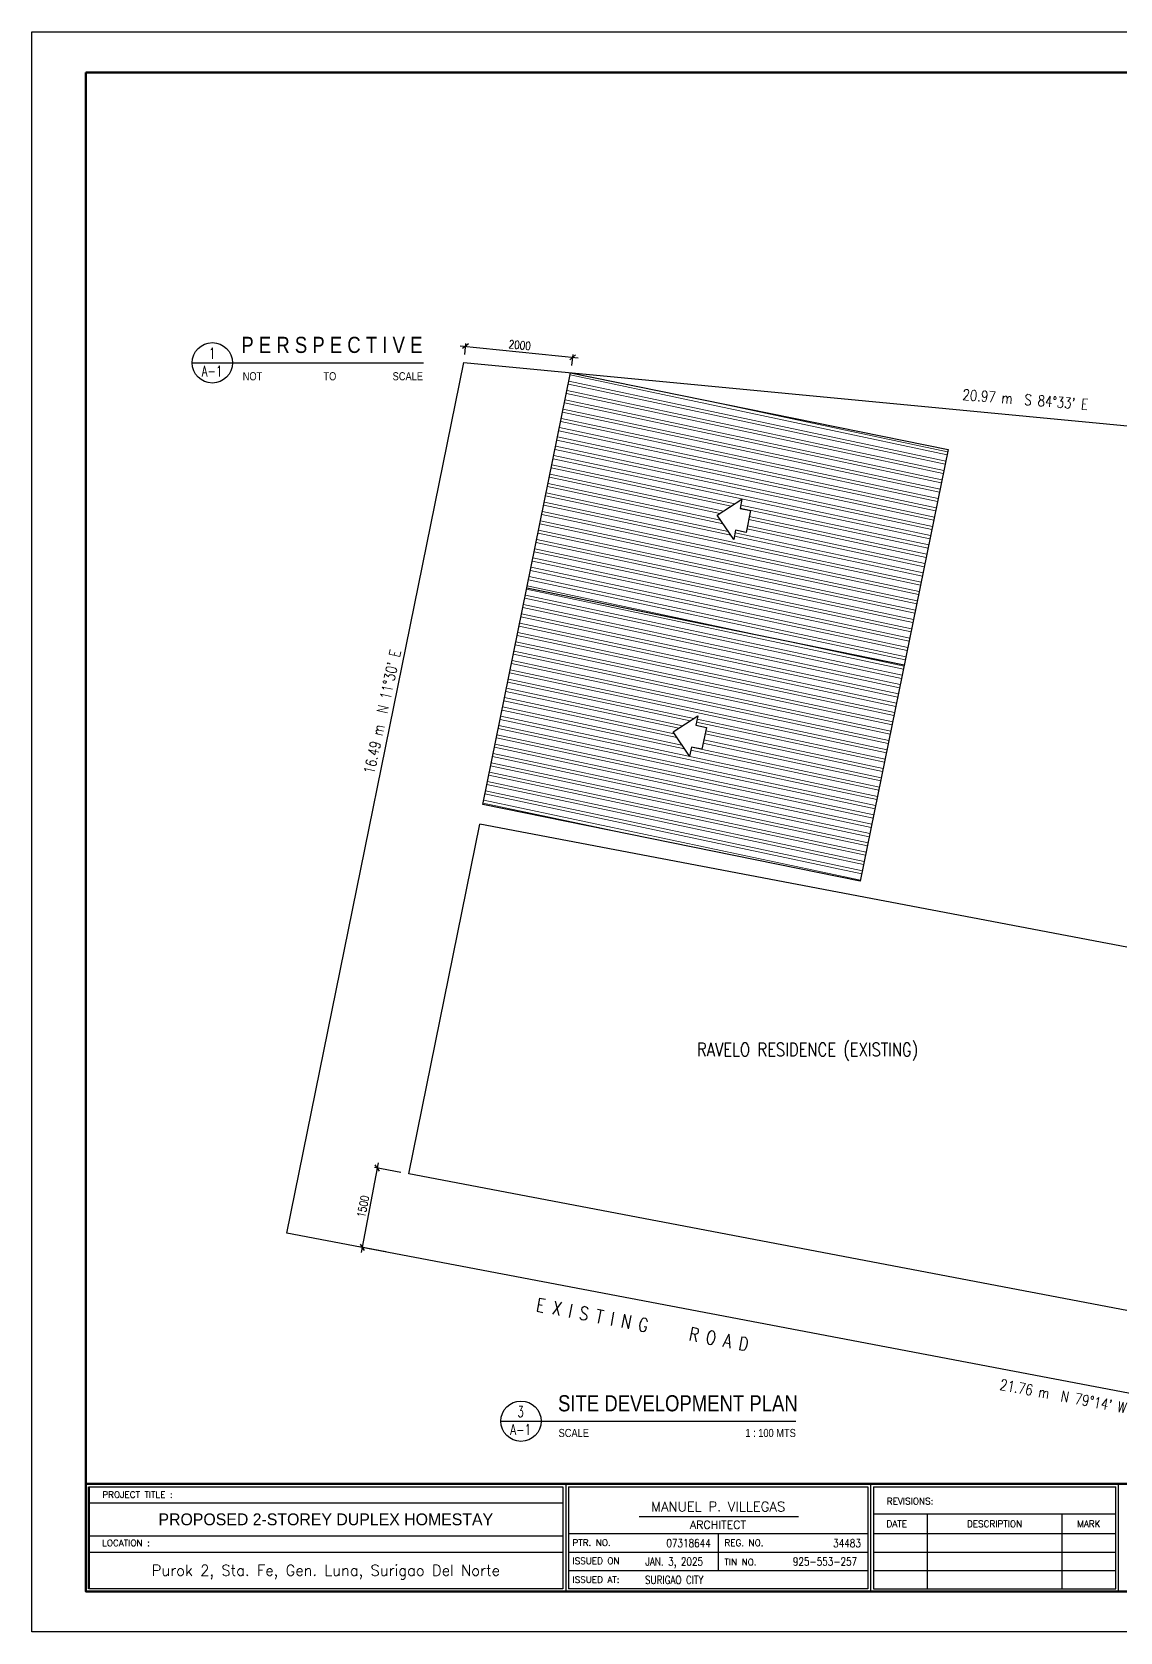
# Model space of a CAD drawing. Header units: millimetres. Extents: x 568137 to 731329, y -326076 to -191870.
# Drawn here: x 599179 to 619376, y -262676 to -232976 of the extents above; entities that cross this region are included whole.
import ezdxf
from ezdxf.enums import TextEntityAlignment as Align

# ---------------------------------------------------------------- set-up
doc = ezdxf.new("R2010")
doc.units = ezdxf.units.MM
doc.header["$LTSCALE"] = 300
doc.header["$MEASUREMENT"] = 0
doc.header["$PDMODE"] = 3
doc.header["$PDSIZE"] = 300
doc.linetypes.add('CENTER2', pattern=[28.575, 19.05, -3.175, 3.175, -3.175])
doc.linetypes.add('CENTERX2', pattern=[4, 2.5, -0.5, 0.5, -0.5])
doc.layers.get('0').update_dxf_attribs({"color": 9})
doc.layers.get('DEFPOINTS').update_dxf_attribs({"color": 8})
for name, color, linetype, lineweight in [('BORDER', 5, 'Continuous', 50), ('dimensions', 8, 'Continuous', 15), ('fixture', 8, 'Continuous', 25), ('FLR. PLAN BLK', 8, 'Continuous', 9), ('ROOFTILE', 140, 'Continuous', 5), ('TB-TXT', 4, 'Continuous', 35), ('TBLK', 7, 'Continuous', 40), ('TITLE', 3, 'Continuous', 30)]:
    doc.layers.add(name, color=color, linetype=linetype, lineweight=lineweight)
for name, color, linetype in [('PROP', 250, 'CENTERX2'), ('propertyline', 5, 'CENTER2'), ('wall', 140, 'Continuous')]:
    doc.layers.add(name, color=color, linetype=linetype)
doc.styles.add('AVA', font='')
doc.styles.add('DIM', font='romans.shx', dxfattribs={"width": 0.8})
doc.styles.add('JESS', font='SIMPLEX')
doc.styles.add('mar4', font='ARIALN.TTF')
doc.styles.add('PSM', font='simplex')
doc.styles.get("Standard").update_dxf_attribs({"font": 'romans.shx'})
doc.styles.get('AVA').set_extended_font_data('AvantGarde Bk BT')
doc.dimstyles.new('DIM-100', dxfattribs={"dimscale": 100, "dimtxt": 2, "dimasz": 1, "dimexe": 0.5, "dimexo": 1.5, "dimgap": 1, "dimtad": 1, "dimdec": 0, "dimdsep": 46, "dimtxsty": 'PSM', "dimblk1": 'DIMCIR', "dimblk2": 'DIMCIR', "dimsah": 1, "dimcen": 0, "dimdle": 2, "dimclrd": 251, "dimclre": 251, "dimclrt": 2, "dimadec": 0, "dimazin": 0, "dimtfac": 1, "dimtdec": 0, "dimtix": 1, "dimtmove": 2, "dimatfit": 3, "dimldrblk": 'DIMCIR', "dimfxl": 0.5, "dimtvp": 1, "dimtolj": 1, "dimtzin": 0, "dimarcsym": 0})

# ---------------------------------------------------------------- blocks, each defined once
blk = doc.blocks.new('_Oblique')
at = {"color": 0, "linetype": 'ByBlock', "lineweight": -2}
blk.add_line((-0.5, -0.5), (0.5, 0.5), dxfattribs=at)
blk = doc.blocks.new('*D633')
at = {"layer": 'DEFPOINTS', "color": 0, "ltscale": 0.5, "transparency": 16777216}
for p in [(609216, -239014), (607196, -239111), (609185, -239316)]:
    blk.add_point(p, dxfattribs=at)
at = {"layer": 'FLR. PLAN BLK', "color": 8, "lineweight": -2, "ltscale": 0.5, "transparency": 16777216}
for p, q in [((607211, -238962), (607232, -238759)), ((607127, -238799), (609316, -239024)), ((609201, -239166), (609222, -238964))]:
    blk.add_line(p, q, dxfattribs=at)
at = {"layer": 'FLR. PLAN BLK', "color": 8, "lineweight": -2, "ltscale": 0.5, "transparency": 16777216, "xscale": 100, "yscale": 100, "zscale": 100}
for p, rotation in [((607227, -238809), 174.1287531369387), ((609216, -239014), 354.1287531369388)]:
    blk.add_blockref('_Oblique', p, dxfattribs=dict(at, rotation=rotation))
at = {"layer": 'FLR. PLAN BLK', "color": 8, "ltscale": 0.5, "transparency": 16777216, "insert": (608234, -238787), "char_height": 150, "attachment_point": 5, "rotation": 354.1288, "style": 'DIM'}
blk.add_mtext('\\A1;2000', dxfattribs=at)
blk = doc.blocks.new('DIMCIR')
for p, q in [((-1.5, 0), (1.5, 0)), ((0, 1.5), (0, -1.5))]:
    blk.add_line(p, q)
at = {"color": 2}
blk.add_circle((0, 0), 0.75, dxfattribs=at)
blk = doc.blocks.new('arrow')
at = {"layer": 'fixture'}
blk.add_lwpolyline([(-0.103, 0.236), (-0.191, 0.236), (0, 0.041), (0.191, 0.236), (0.103, 0.236), (0.103, 0.335), (-0.103, 0.335)], close=True, dxfattribs=at)
blk = doc.blocks.new('*D716')
at = {"layer": 'DEFPOINTS', "color": 0, "ltscale": 0.5, "transparency": 16777216}
for p in [(606172, -254174), (605308, -255536), (605892, -255647)]:
    blk.add_point(p, dxfattribs=at)
at = {"layer": 'FLR. PLAN BLK', "color": 8, "lineweight": -2, "ltscale": 0.5, "transparency": 16777216}
for p, q in [((605606, -253964), (605289, -255634)), ((606025, -254145), (605539, -254053)), ((605745, -255619), (605258, -255527))]:
    blk.add_line(p, q, dxfattribs=at)
at = {"layer": 'FLR. PLAN BLK', "color": 8, "lineweight": -2, "ltscale": 0.5, "transparency": 16777216, "xscale": 100, "yscale": 100, "zscale": 100}
for p, rotation in [((605588, -254062), 79.2333333333321), ((605308, -255536), 259.2333333333321)]:
    blk.add_blockref('_Oblique', p, dxfattribs=dict(at, rotation=rotation))
at = {"layer": 'FLR. PLAN BLK', "color": 8, "ltscale": 0.5, "transparency": 16777216, "insert": (605325, -254776), "char_height": 150, "attachment_point": 5, "rotation": 79.2333, "style": 'DIM'}
blk.add_mtext('\\A1;1500', dxfattribs=at)

msp = doc.modelspace()

# ---------------------------------------------------------------- hatches: boundary and pattern name
at = {"layer": 'ROOFTILE', "linetype": 'Continuous'}
h = msp.add_hatch(dxfattribs=at)
h.set_pattern_fill('ANSI32', color=256, scale=470.27, angle=303)
h.paths.add_polyline_path([(616184.8, -240728.1), (609178.5, -239302), (608365.7, -243295.1), (615372.1, -244721.2)])
h.paths.add_polyline_path([(612517, -241861.2), (612435.4, -242263.9), (612240.3, -242224.3), (612205.3, -242397.2), (611899.2, -241945.6), (612356.9, -241648.8), (612321.9, -241821.7)], flags=16)
h.paths.add_polyline_path([(615372.1, -244721.2), (608365.7, -243295.1), (607548, -247312.7), (614554.3, -248738.8)])
h.paths.add_polyline_path([(611616.5, -246287), (611421.4, -246247.5), (611386.4, -246420.4), (611080.4, -245968.8), (611538, -245672), (611503, -245844.8), (611698.1, -245884.4)], flags=16)

# ---------------------------------------------------------------- linework, layer by layer
at = {"layer": 'BORDER'}
for p, q in [((640479.4, -259925.5), (600179.4, -259925.5)), ((600179.4, -259925.5), (600179.4, -261925.5)), ((640479.4, -261925.5), (600179.4, -261925.5))]:
    msp.add_line(p, q, dxfattribs=at)
at = {"layer": 'BORDER', "color": 4}
msp.add_line((600231.9, -261873), (600231.9, -259978), dxfattribs=at)
at = {"layer": 'BORDER'}
msp.add_lwpolyline([(600179.4, -233725.5), (640479.4, -233725.5), (640479.4, -261925.5), (600179.4, -261925.5)], close=True, dxfattribs=at)
at = {"layer": 'DEFPOINTS'}
msp.add_lwpolyline([(599179.4, -232975.5), (641229.4, -232975.5), (641229.4, -262675.5), (599179.4, -262675.5)], close=True, dxfattribs=at)
at = {"layer": 'PROP', "linetype": 'Continuous'}
for p, q in [((606172.2, -254173.5), (607493.8, -247677.9)), ((622219.1, -250478.1), (607493.8, -247677.9)), ((620897.5, -256973.6), (606172.2, -254173.5))]:
    msp.add_line(p, q, dxfattribs=at)
at = {"layer": 'propertyline', "linetype": 'Continuous'}
msp.add_lwpolyline([(607195.8, -239110.9), (628071, -241102.6), (625291.7, -259336.1), (603908.2, -255269.9)], close=True, dxfattribs=at)
at = {"layer": 'TITLE'}
for p, q in [((602153.1, -239116.5), (606445.1, -239116.5)), ((607881.8, -258762.9), (613361.4, -258762.9))]:
    msp.add_line(p, q, dxfattribs=at)
at = {"layer": 'TITLE', "color": 4, "lineweight": -3}
for p, q in [((600231.9, -259978), (609034.9, -259978)), ((609034.9, -259978), (609034.9, -261873)), ((609087.4, -259925.5), (609087.4, -261925.5)), ((609139.9, -259978), (614692.4, -259978)), ((609139.9, -259978), (609139.9, -261873)), ((614692.4, -259978), (614692.4, -261873)), ((614744.9, -259925.5), (614744.9, -261925.5)), ((614797.4, -259978), (619297.1, -259978)), ((614797.4, -259978), (614797.4, -261873)), ((619297.1, -261873), (619297.1, -259978)), ((619349.6, -261925.5), (619349.6, -259925.5)), ((600231.9, -260278), (609034.9, -260278)), ((610452.9, -260533.6), (613407.7, -260533.6)), ((614797.4, -260479.3), (619297.1, -260479.3)), ((615797.1, -260479.3), (615797.1, -261873)), ((618297.3, -260479.3), (618297.3, -261873)), ((600231.9, -260890.6), (609034.9, -260890.6)), ((609139.9, -260849.4), (614692.4, -260849.4)), ((611916.1, -260849.4), (611916.1, -261531.8)), ((614797.4, -260848.5), (619297.1, -260848.5)), ((600231.9, -261190.6), (609034.9, -261190.6)), ((609139.9, -261190.6), (614692.4, -261190.6)), ((614797.4, -261190.6), (619297.1, -261190.6)), ((609139.9, -261531.8), (614692.4, -261531.8)), ((614797.4, -261531.8), (619297.1, -261531.8)), ((609034.9, -261873), (600231.9, -261873)), ((614692.4, -261873), (609139.9, -261873)), ((614797.4, -261873), (619297.1, -261873))]:
    msp.add_line(p, q, dxfattribs=at)
at = {"layer": 'TITLE'}
for centre in [(602527.8, -239116.5), (608256.4, -258762.9)]:
    msp.add_circle(centre, 374.6, dxfattribs=at)
at = {"layer": 'wall', "linetype": 'Continuous'}
msp.add_line((608365.7, -243295.1), (615372.1, -244721.2), dxfattribs=at)
msp.add_lwpolyline([(607548, -247312.7), (609178.5, -239302), (616184.8, -240728.1), (614554.3, -248738.8)], close=True, dxfattribs=at)

# ---------------------------------------------------------------- block references
at = {"layer": 'wall', "xscale": -2000, "yscale": 2000, "zscale": 2000, "rotation": 258.545081690728}
for p in [(611819.2, -241929.4), (611000.3, -245952.6)]:
    msp.add_blockref('arrow', p, dxfattribs=at)

# ---------------------------------------------------------------- texts
at = {"layer": 'dimensions', "width": 0.8}
for s, rotation, p in [("20.97 m  S 84%%D33' E", 355.43495, (617619, -239798, 132201.9)), ("16.49 m  N 11%%D30' E", 77.75925, (605680.2, -245594.6, 132201.9)), ("21.76 m  N 79%%D14' W", 349.29667, (618322.3, -258298.6, 132201.9))]:
    msp.add_text(s, height=200, rotation=rotation, dxfattribs=at).set_placement(p, align=Align.MIDDLE_CENTER)
msp.add_text('RAVELO RESIDENCE (EXISTING)', height=250, dxfattribs=at).set_placement((611523.2, -251864), align=Align.MIDDLE_LEFT)
msp.add_text('E X I S T I N G    R O A D', height=250, rotation=349.19035, dxfattribs=at).set_placement((608545, -256593.7), align=Align.MIDDLE_LEFT)
at = {"layer": 'TB-TXT', "linetype": 'ByBlock', "style": 'mar4'}
for s, p in [('P E R S P E C T I V E', (603065.6, -238933.4)), ('SITE DEVELOPMENT PLAN', (608944.2, -258579.8))]:
    msp.add_text(s, height=300, dxfattribs=at).set_placement(p)
at = {"layer": 'TB-TXT', "style": 'PSM', "width": 0.7}
for s, p in [('1', (602521.5, -238940.1)), ('A-1', (602521.5, -239271.9)), ('3', (608250.1, -258586.5)), ('A-1', (608250.1, -258918.3))]:
    msp.add_text(s, height=200, dxfattribs=at).set_placement(p, align=Align.MIDDLE)
at = {"layer": 'TB-TXT'}
for s, height, style, p in [('NOT', 150, 'mar4', (603091.3, -239440.7)), ('TO', 150, 'mar4', (604589.2, -239440.7)), ('SCALE', 150, 'mar4', (605873.9, -239440.7)), ('SCALE', 150, 'mar4', (608954.5, -259056.1)), ('1 : 100 MTS', 150, 'mar4', (612422, -259056.1)), ('PROJECT TITLE :', 120, 'JESS', (600485.2, -260185.6)), ('REVISIONS:', 120, 'JESS', (615047.2, -260306.8)), ('LOCATION :', 120, 'JESS', (600481.6, -261082.8)), ('PTR. NO.', 120, 'JESS', (609212.4, -261076.8)), ('REG. NO.', 120, 'JESS', (612032.9, -261079.5)), ('ISSUED ON', 120, 'JESS', (609212.4, -261415.2)), ('TIN NO.', 120, 'JESS', (612032.9, -261437.9)), ('ISSUED AT:', 120, 'JESS', (609212.4, -261764.1))]:
    msp.add_text(s, height=height, dxfattribs=dict(at, style=style)).set_placement(p)
at = {"layer": 'TB-TXT', "style": 'JESS'}
for s, p in [('DATE', (615231.2, -260667.5)), ('DESCRIPTION', (617047.2, -260667.5)), ('MARK', (618797.2, -260667.5))]:
    msp.add_text(s, height=120, dxfattribs=at).set_placement(p, align=Align.MIDDLE_CENTER)
at = {"layer": 'TB-TXT', "linetype": 'Continuous', "style": 'PSM', "width": 0.8}
for s, p in [('07318644', (610956, -261101)), ('34483', (614051.9, -261101)), (' JAN. 3, 2025', (610484.2, -261442.2)), ('925-553-257', (613303.2, -261442.2)), ('SURIGAO CITY', (610557.6, -261783.4))]:
    msp.add_text(s, height=150, dxfattribs=at).set_placement(p)
at = {"layer": 'TBLK'}
for s, height, style, p in [('MANUEL P. VILLEGAS', 180, 'PSM', (611916.1, -260347)), ('PROPOSED 2-STOREY DUPLEX HOMESTAY', 220, 'AVA', (604633.4, -260584.3)), ('Purok 2, Sta. Fe, Gen. Luna, Surigao Del Norte', 200, 'PSM', (604633.4, -261531.8))]:
    msp.add_text(s, height=height, dxfattribs=dict(at, style=style)).set_placement(p, align=Align.MIDDLE_CENTER)
at = {"layer": 'TBLK', "style": 'PSM'}
msp.add_text('ARCHITECT', height=150, dxfattribs=at).set_placement((611913.2, -260760.2), align=Align.CENTER)

# ---------------------------------------------------------------- dimensions: what is measured, and where the dimension line sits
at = {"layer": 'FLR. PLAN BLK', "ltscale": 0.5}
for p1, p2, distance, picture, middle in [((607195.8, -239110.9), (609185.4, -239315.5), 303.4, '*D633', (608234.4, -238787.1)), ((606172.2, -254173.5), (605892, -255647.1), -595, '*D716', (605324.8, -254775.8))]:
    dim = msp.add_aligned_dim(p1=p1, p2=p2, distance=distance, dimstyle='DIM-100', override={"dimtxt": 1.5, "dimgap": 0.5, "dimtxsty": 'DIM', "dimblk1": 'Oblique', "dimblk2": 'Oblique', "dimdle": 1, "dimclrd": 8, "dimclre": 8, "dimclrt": 8}, dxfattribs=at)
    dim.commit()
    dim.dimension.update_dxf_attribs({"geometry": picture, "text_midpoint": middle})

doc.saveas('drawing.dxf')
